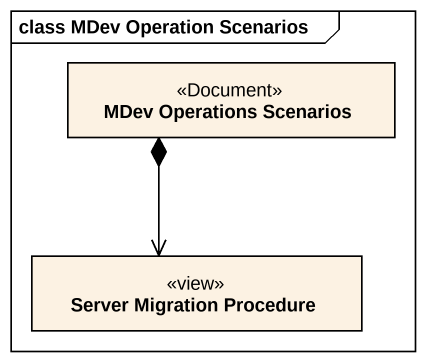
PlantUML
@startuml
mainframe class MDev Operation Scenarios
hide circle
hide empty members
class "MDev Operations Scenarios" as MDev_Operations_Scenarios <<Document>>
class "Server Migration Procedure" as Server_Migration_Procedure <<view>>
MDev_Operations_Scenarios *--> Server_Migration_Procedure
@enduml
